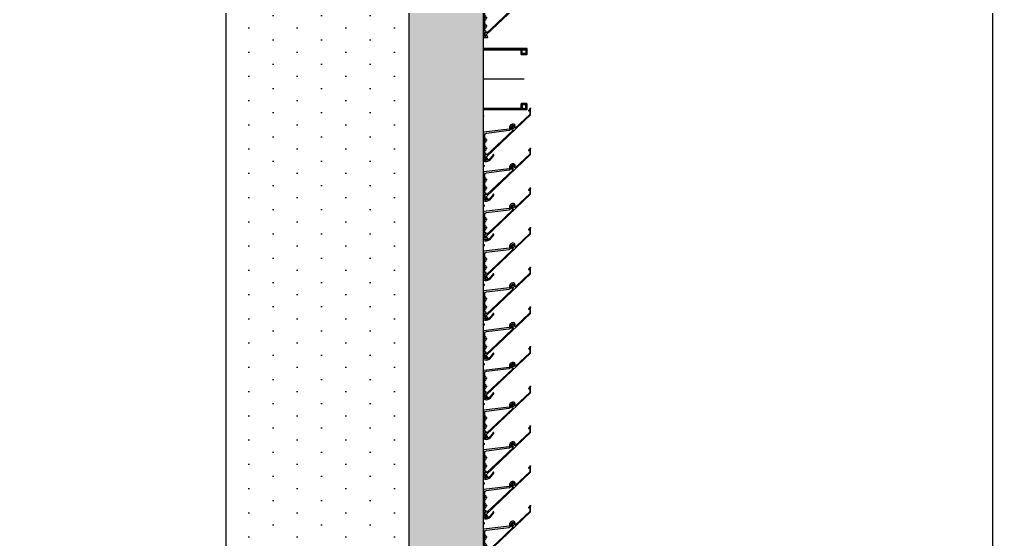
# Model space of a CAD drawing. Header units: millimetres. Extents: x 2519235 to 7246330, y 25937 to 201821.
# Drawn here: x 2751953 to 2753544, y 104334 to 105186 of the extents above; entities that cross this region are included whole.
import ezdxf

# ---------------------------------------------------------------- set-up
doc = ezdxf.new("R2010")
doc.units = ezdxf.units.MM
doc.set_wipeout_variables(frame=1)
for name, pattern in [('CENTER', [50.8, 31.75, -6.35, 6.35, -6.35]), ('DXK_LINE_DOT2', [3.9198, 1.9599, -1.9599]), ('HIDDEN2', [4.7625, 3.175, -1.5875])]:
    doc.linetypes.add(name, pattern=pattern)
for name, color, linetype in [('010 - ASPG_ACCESSORIES_MAIN_COLOR_1', 7, 'Continuous'), ('010 - ASPG_EXTR_DEF_SUB', 7, 'Continuous'), ('010 - ASPG_EXTR_MAIN_COLOR_2', 7, 'Continuous'), ('010 - ASPG_FASTERN_DEF_SUB', 7, 'Continuous'), ('010 - ASPG_FLASHING_HATCH_', 7, 'Continuous'), ('010 - ASPG_FLASHING_MAIN_COLOR_2', 7, 'Continuous'), ('010 - ASPG_FLASHING_MAIN_COLOR_4', 7, 'Continuous'), ('010 - ASPG_FLASHING_WIPEOUT_', 7, 'Continuous'), ('010 - ASPG_FRAMING_CUT_COLOR_4', 7, 'Continuous'), ('010 - ASPG_FRAMING_DEF_SUB', 7, 'Continuous'), ('010 - ASPG_FRAMING_HATCH_', 7, 'Continuous'), ('010 - ASPG_FRAMING_MAIN_COLOR_2', 7, 'Continuous'), ('010 - ASPG_FRAMING_SUB_COLOR_2', 7, 'Continuous'), ('010 - ASPG_FRAMING_WIPEOUT_', 7, 'Continuous'), ('_BOLT-M10', 7, 'Continuous'), ('_C-SC', 7, 'Continuous'), ('_Hatch', 7, 'Continuous'), ('_LOUVER-SB', 7, 'Continuous'), ('A-GLAZ-CURT', 7, 'Continuous'), ('BOLT & SCREW', 7, 'Continuous'), ('Center Line', 7, 'CENTER'), ('Xref-PLAN-106.940$0$_Beam', 7, 'Continuous')]:
    doc.layers.add(name, color=color, linetype=linetype)
doc.layers.add('12-GRID', color=7, linetype='CENTER', lineweight=13)
doc.layers.add('SCREW', color=7, linetype='Continuous', lineweight=5)
pattern_1 = [(270, (1257419.24324, -520041.6224), (0.65495992507, -1.1344238721), [0.7562825814, -1.5125651628]), (30, (1257419.24324, -520041.6224), (0.65495992936, 1.1344238696), [0.7562825814, -1.5125651628]), (330, (1257419.24324, -520041.6224), (1.30991985442, -2.48e-09), [-1.5125651628, 0.7562825814])]
pattern_2 = [(315, (1257419.4929, -520021.6224), (1.3369313545, 1.3369313545), []), (45, (1257419.4929, -520021.6224), (-1.3369313545, 1.3369313545), [])]
pattern_3 = [(270, (1257419.4425, -520043.9224), (0.65495992507, -1.1344238721), [0.7562825814, -1.5125651628]), (30, (1257419.4425, -520043.9224), (0.65495992936, 1.1344238696), [0.7562825814, -1.5125651628]), (330, (1257419.4425, -520043.9224), (1.30991985442, -2.48e-09), [-1.5125651628, 0.7562825814])]
pattern_4 = [(315, (1257419.1929, -520023.9224), (1.3369313545, 1.3369313545), []), (45, (1257419.1929, -520023.9224), (-1.3369313545, 1.3369313545), [])]

# ---------------------------------------------------------------- blocks, each defined once
blk = doc.blocks.new('*U367')
at = {"color": 7}
for p, q in [((250, -25), (-4975, -25)), ((-4975, -30.1), (250, -30.1)), ((-4975, -35.4), (250, -35.4)), ((-4975, -134.5), (250, -134.5)), ((-4975, -139.6), (250, -139.6)), ((-4975, -144.9), (250, -144.9))]:
    blk.add_line(p, q, dxfattribs=at)
blk = doc.blocks.new('_PP-LOUVER')
at = {"layer": '_Hatch'}
h = blk.add_hatch(dxfattribs=at)
h.set_pattern_fill('STEEL', scale=1.5)
h.set_pattern_definition([(45, (-1941.0177, -2436.031), (-3.367596, 3.367596), []), (45, (-1941.0177, -2433.6497), (-3.367596, 3.367596), [])])
h.paths.add_polyline_path([(3, 67), (3, 3, 0.414214), (13, -7), (50, -7), (50, -15), (-50, -15), (-50, -7), (-13, -7, 0.414214), (-3, 3), (-3, 67, 0.414214), (-13, 77), (-50, 77), (-50, 85), (50, 85), (50, 77), (13, 77, 0.414214)])
at = {"color": 7, "linetype": 'Continuous'}
for p, q in [((70, 135), (-70, 135)), ((-70, 135), (-70, -25)), ((70, 135), (70, -25))]:
    blk.add_line(p, q, dxfattribs=at)
at = {"color": 7, "linetype": 'DXK_LINE_DOT2'}
for p, q in [((-70, 135), (-70, -25)), ((70, 135), (-70, 135)), ((70, -25), (70, 135))]:
    blk.add_line(p, q, dxfattribs=at)
at = {"color": 7, "linetype": 'HIDDEN2'}
for p, q in [((-70, -25), (-70, -65)), ((-70, -30.1), (-70, -65)), ((70, -65), (70, -25)), ((70, -30.1), (70, -65)), ((-70, -65), (70, -65)), ((-70, -65), (70, -65))]:
    blk.add_line(p, q, dxfattribs=at)
at = {"color": 7}
blk.add_lwpolyline([(-50, 85), (50, 85), (50, 77), (13, 77, 0.414214), (3, 67), (3, 3, 0.414214), (13, -7), (50, -7), (50, -15), (-50, -15), (-50, -7), (-13, -7, 0.414214), (-3, 3), (-3, 67, 0.414214), (-13, 77), (-50, 77)], format="xyb", close=True, dxfattribs=at)
for points in [[(63, 60), (3, 60), (3, 10), (63, 10)], [(63, 60), (8, 60), (8, 10), (63, 10)]]:
    blk.add_lwpolyline(points, close=True, dxfattribs=at)
at = {"layer": '_BOLT-M10', "color": 7}
for p, q in [((0, 128.1), (0, 101.9)), ((-11.7, 115), (11.7, 115)), ((16, 35), (-10, 35)), ((3, 42), (-3, 42)), ((8, 42), (3, 42)), ((3, 28), (-3, 28)), ((8, 28), (3, 28))]:
    blk.add_line(p, q, dxfattribs=at)
blk.add_lwpolyline([(-8, 110.4), (0, 105.8), (8, 110.4), (8, 119.6), (0, 124.2), (-8, 119.6)], close=True, dxfattribs=at)
for radius in [10, 6.93]:
    blk.add_circle((0, 115), radius, dxfattribs=at)
at = {"layer": 'Defpoints', "color": 7}
for p, q in [((6.4, -6.4), (-6.4, 6.4)), ((-6.4, -6.4), (6.4, 6.4))]:
    blk.add_line(p, q, dxfattribs=at)
at = {"layer": 'Defpoints', "color": 7, "linetype": 'HIDDEN2'}
for p, q in [((-11.7, -45), (11.7, -45)), ((0, -58.1), (0, -31.9))]:
    blk.add_line(p, q, dxfattribs=at)
blk.add_lwpolyline([(-8, -40.4), (0, -35.8), (8, -40.4), (8, -49.6), (0, -54.2), (-8, -49.6)], close=True, dxfattribs=at)
for radius in [10, 6.93]:
    blk.add_circle((0, -45), radius, dxfattribs=at)
blk = doc.blocks.new('DPA_Curved type B - Curved Type B-V1-ENTRANCE 1 - LOWER ROOF LEVEL PLAN')
at = {"layer": 'A-GLAZ-CURT', "color": 7}
for p, q in [((750, 0), (-750, 0)), ((-750, 0), (750, 0))]:
    blk.add_line(p, q, dxfattribs=at)
blk = doc.blocks.new('DPA_Curved type A - Curved Type A-V71-ENTRANCE 1 - LOWER ROOF LEVEL PLAN')
at = {"layer": 'A-GLAZ-CURT', "color": 7}
for p, q in [((750, 0), (-750, 0)), ((-750, 0), (750, 0))]:
    blk.add_line(p, q, dxfattribs=at)
blk = doc.blocks.new('Xref-PLAN-106.940')
at = {"layer": 'Xref-PLAN-106.940$0$_Beam', "color": 7}
for p, q in [((153369.2, 15158.4), (153369.2, 6933.4)), ((153669.2, 15158.4), (153669.2, 6933.4))]:
    blk.add_line(p, q, dxfattribs=at)
blk = doc.blocks.new('A$C6d15e31b')
at = {"color": 7}
blk.add_blockref('Xref-PLAN-106.940', (-135619.3, -23258.4), dxfattribs=at)
at = {"layer": '_C-SC', "color": 7, "xscale": -1.000000000000002, "rotation": 90}
blk.add_blockref('_PP-LOUVER', (17899.8, -13660), dxfattribs=at)
at = {"layer": '_LOUVER-SB', "color": 7, "xscale": -1.000000000000002, "rotation": 90}
blk.add_blockref('*U367', (17899.8, -16025), dxfattribs=at)
at = {"layer": 'A-GLAZ-CURT', "color": 7, "rotation": 90}
for name, p in [('DPA_Curved type B - Curved Type B-V1-ENTRANCE 1 - LOWER ROOF LEVEL PLAN', (18049.9, -12875)), ('DPA_Curved type A - Curved Type A-V71-ENTRANCE 1 - LOWER ROOF LEVEL PLAN', (18049.9, -14375))]:
    blk.add_blockref(name, p, dxfattribs=at)
blk = doc.blocks.new('*U2952')
at = {"layer": '12-GRID', "color": 7, "linetype": 'CENTER'}
for p, q in [((0, -6.2), (0, 2.2)), ((-4.2, -2), (4.2, -2))]:
    blk.add_line(p, q, dxfattribs=at)
at = {"layer": 'BOLT & SCREW', "color": 7}
for p, q in [((-0.6, -1.8), (-1.8, -1.6)), ((-0.6, -2.2), (-1.8, -2.4)), ((-0.5, -1.8), (-0.9, -1.6)), ((-0.5, -2.2), (-0.9, -2.4)), ((-0.2, -1.4), (-0.4, -0.2)), ((-0.2, -1.5), (-0.4, -1.1)), ((-0.2, -2.5), (-0.4, -2.9)), ((-0.2, -2.6), (-0.4, -3.8)), ((0.2, -1.4), (0.4, -0.2)), ((0.2, -1.5), (0.4, -1.1)), ((0.4, -2.9), (0.2, -2.5)), ((0.2, -2.6), (0.4, -3.8)), ((0.5, -1.8), (0.9, -1.6)), ((0.5, -2.2), (0.9, -2.4)), ((0.6, -1.8), (1.8, -1.6)), ((0.6, -2.2), (1.8, -2.4))]:
    blk.add_line(p, q, dxfattribs=at)
for points in [[(-1.8, -1.6), (-0.9, -1.6, 0.414214), (-0.4, -1.1), (-0.4, -0.2), (0.4, -0.2), (0.4, -1.1, 0.414214), (0.9, -1.6), (1.8, -1.6), (1.8, -2.4), (0.9, -2.4, 0.414214), (0.4, -2.9), (0.4, -3.8), (-0.4, -3.8), (-0.4, -2.9, 0.414214), (-0.9, -2.4), (-1.8, -2.4)], [(0.2, -2.5, -0.414214), (0.5, -2.2), (0.6, -2.2), (0.6, -1.8), (0.5, -1.8, -0.414214), (0.2, -1.5), (0.2, -1.4), (-0.2, -1.4), (-0.2, -1.5, -0.414214), (-0.5, -1.8), (-0.6, -1.8), (-0.6, -2.2), (-0.5, -2.2, -0.414214), (-0.2, -2.5), (-0.2, -2.6), (0.2, -2.6)]]:
    blk.add_lwpolyline(points, format="xyb", close=True, dxfattribs=at)
blk.add_circle((0, -2), 3.5, dxfattribs=at)
blk = doc.blocks.new('000_ASPG_TYP_FILES_20260218-010703_FRAME_EXTR_')
at = {"layer": '010 - ASPG_FRAMING_HATCH_'}
h = blk.add_hatch(dxfattribs=at)
h.set_pattern_fill('ANSI32', scale=0.1, angle=180)
edge = h.paths.add_edge_path()
edge.add_line((2, 16), (2, 2))
edge.add_line((2, 2), (39.7, 2))
edge.add_arc((39.7, 1.7), 0.3, 0, 90, ccw=False)
edge.add_line((40, 1.7), (40, 0.3))
edge.add_arc((39.7, 0.3), 0.3, -90, 0, ccw=False)
edge.add_line((39.7, 0), (0.3, 0))
edge.add_arc((0.3, 0.3), 0.3, 180, 270, ccw=False)
edge.add_line((0, 0.3), (0, 17.7))
edge.add_arc((0.3, 17.7), 0.3, 90, 180, ccw=False)
edge.add_line((0.3, 18), (22.6, 18))
edge.add_arc((22.6, 18.5), 0.5, 270, 380.2095)
edge.add_arc((26.2, 19.8), 3.35, 182.0638, 200.2095, ccw=False)
edge.add_arc((23.6, 19.7), 0.76, 2.0638, 182.0638, ccw=False)
edge.add_arc((26.2, 19.8), 1.83, 182.0638, 447.9362)
edge.add_arc((26.3, 22.4), 0.76, 87.9362, 267.9362, ccw=False)
edge.add_arc((26.2, 19.8), 3.35, 69.7905, 87.9362, ccw=False)
edge.add_arc((27.5, 23.4), 0.5, 249.7905, 360)
edge.add_line((28, 23.4), (28, 26.7))
edge.add_line((28, 26.7), (28.5, 27.2))
edge.add_line((28.5, 27.2), (28, 27.7))
edge.add_line((28, 27.7), (28, 38.6))
edge.add_line((28, 38.6), (28.5, 39.1))
edge.add_line((28.5, 39.1), (28, 39.6))
edge.add_line((28, 39.6), (28, 42.9))
edge.add_arc((27.5, 42.9), 0.5, 0, 110.2095)
edge.add_arc((26.2, 46.5), 3.35, 272.0638, 290.2095, ccw=False)
edge.add_arc((26.3, 43.9), 0.76, 92.0638, 272.0638, ccw=False)
edge.add_arc((26.2, 46.5), 1.83, 272.0638, 537.9362)
edge.add_arc((23.6, 46.6), 0.76, 177.9362, 357.9362, ccw=False)
edge.add_arc((26.2, 46.5), 3.35, 159.7905, 177.9362, ccw=False)
edge.add_arc((22.6, 47.8), 0.5, 339.7905, 450)
edge.add_line((22.6, 48.3), (0.3, 48.3))
edge.add_arc((0.3, 48.6), 0.3, 180, 270, ccw=False)
edge.add_line((0, 48.6), (0, 60))
edge.add_arc((0.3, 60), 0.3, 90, 180, ccw=False)
edge.add_line((0.3, 60.3), (5, 60.3))
edge.add_line((5, 60.3), (5, 65))
edge.add_arc((5.3, 65), 0.3, 90, 180, ccw=False)
edge.add_line((5.3, 65.3), (30, 65.3))
edge.add_line((30, 65.3), (30, 63.6))
edge.add_arc((29.7, 63.6), 0.3, -90, 0, ccw=False)
edge.add_line((29.7, 63.3), (7.3, 63.3))
edge.add_arc((7.3, 63), 0.3, 90, 180)
edge.add_line((7, 63), (7, 58.3))
edge.add_line((7, 58.3), (2.3, 58.3))
edge.add_arc((2.3, 58), 0.3, 90, 180)
edge.add_line((2, 58), (2, 50.6))
edge.add_arc((2.3, 50.6), 0.3, 180, 270)
edge.add_line((2.3, 50.3), (29.7, 50.3))
edge.add_arc((29.7, 50), 0.3, 0, 90, ccw=False)
edge.add_line((30, 50), (30, 26.7))
edge.add_line((30, 26.7), (30, 16.3))
edge.add_arc((29.7, 16.3), 0.3, -90, 0, ccw=False)
edge.add_line((29.7, 16), (2, 16))
at = {"layer": '010 - ASPG_FRAMING_CUT_COLOR_4', "color": 7}
blk.add_lwpolyline([(2, 16), (2, 2), (39.7, 2, -0.414214), (40, 1.7), (40, 0.3, -0.414214), (39.7, 0), (0.3, 0, -0.414214), (0, 0.3), (0, 17.7, -0.414214), (0.3, 18), (22.6, 18, 0.52173), (23, 18.7, -0.079342), (22.8, 19.7, -1), (24.3, 19.8, 2.296346), (26.2, 21.7, -1), (26.3, 23.2, -0.079342), (27.3, 23, 0.52173), (28, 23.4), (28, 26.7), (28.5, 27.2), (28, 27.7), (28, 38.6), (28.5, 39.1), (28, 39.6), (28, 42.9, 0.52173), (27.3, 43.3, -0.079342), (26.3, 43.1, -1), (26.2, 44.6, 2.296346), (24.3, 46.5, -1), (22.8, 46.6, -0.079342), (23, 47.6, 0.52173), (22.6, 48.3), (0.3, 48.3, -0.414214), (0, 48.6), (0, 60, -0.414214), (0.3, 60.3), (5, 60.3), (5, 65, -0.414214), (5.3, 65.3), (30, 65.3), (30, 63.6, -0.414214), (29.7, 63.3), (7.3, 63.3, 0.414214), (7, 63), (7, 58.3), (2.3, 58.3, 0.414214), (2, 58), (2, 50.6, 0.414214), (2.3, 50.3), (29.7, 50.3, -0.414214), (30, 50), (30, 26.7), (30, 16.3, -0.414214), (29.7, 16)], format="xyb", close=True, dxfattribs=at)
at = {"color": 7}
for p in [(26.2, 48.5), (26.2, 21.8)]:
    blk.add_blockref('*U2952', p, dxfattribs=at)
blk = doc.blocks.new('*U2949')
at = {"layer": '010 - ASPG_FRAMING_HATCH_', "transparency": 33554585}
h = blk.add_hatch(dxfattribs=at)
h.set_pattern_fill('ANSI32', scale=0.25)
edge = h.paths.add_edge_path()
edge.add_line((2, -50), (2, -75))
edge.add_line((2, -75), (0, -75))
edge.add_line((0, -75), (0, -49))
edge.add_arc((1, -49), 1, 90, 180, ccw=False)
edge.add_line((1, -48), (63, -48))
edge.add_arc((63, -47), 1, 270, 360)
edge.add_line((64, -47), (64, 47))
edge.add_arc((63, 47), 1, 0, 90)
edge.add_line((63, 48), (1, 48))
edge.add_arc((1, 49), 1, 180, 270, ccw=False)
edge.add_line((0, 49), (0, 75))
edge.add_line((0, 75), (2, 75))
edge.add_line((2, 75), (2, 50))
edge.add_line((2, 50), (141, 50))
edge.add_line((141, 50), (141, 41))
edge.add_arc((140, 41), 1, 270, 360, ccw=False)
edge.add_line((140, 40), (132, 40))
edge.add_arc((132, 41), 1, 180, 270, ccw=False)
edge.add_line((131, 41), (131, 47))
edge.add_arc((130, 47), 1, 0, 90)
edge.add_line((130, 48), (67, 48))
edge.add_arc((67, 47), 1, 90, 180)
edge.add_line((66, 47), (66, -47))
edge.add_arc((67, -47), 1, 180, 270)
edge.add_line((67, -48), (130, -48))
edge.add_arc((130, -47), 1, 270, 360)
edge.add_line((131, -47), (131, -41))
edge.add_arc((132, -41), 1, 90, 180, ccw=False)
edge.add_line((132, -40), (140, -40))
edge.add_arc((140, -41), 1, 0, 90, ccw=False)
edge.add_line((141, -41), (141, -50))
edge.add_line((141, -50), (2, -50))
h.paths.add_polyline_path([(139, 48), (139, 42), (133, 42), (133, 48)], flags=16)
h.paths.add_polyline_path([(139, -48), (139, -42), (133, -42), (133, -48)], flags=16)
at = {"layer": '010 - ASPG_FRAMING_HATCH_'}
h = blk.add_hatch(dxfattribs=at)
h.set_pattern_fill('ANSI37', scale=0.595498, angle=-90)
h.set_pattern_definition(pattern_2)
edge = h.paths.add_edge_path()
edge.add_ellipse((57.8, 55), major_axis=(0, -5), ratio=0.644482, start_angle=0, end_angle=180)
edge.add_line((57.8, 60), (62, 60))
edge.add_arc((62, 60.3), 0.3, -90, 0)
edge.add_line((62.3, 60.3), (62.3, 61))
edge.add_line((62.3, 61), (61.8, 61.5))
edge.add_line((61.8, 61.5), (62.3, 62))
edge.add_line((62.3, 62), (61.8, 62.5))
edge.add_line((61.8, 62.5), (62.3, 63))
edge.add_line((62.3, 63), (61.8, 63.5))
edge.add_line((61.8, 63.5), (62.3, 64))
edge.add_line((62.3, 64), (62.3, 65))
edge.add_line((62.3, 65), (63.3, 65))
edge.add_line((63.3, 65), (63.8, 65.5))
edge.add_line((63.8, 65.5), (64.3, 65))
edge.add_line((64.3, 65), (64.8, 65.5))
edge.add_line((64.8, 65.5), (65.3, 65))
edge.add_line((65.3, 65), (65.8, 65.5))
edge.add_line((65.8, 65.5), (66.3, 65))
edge.add_line((66.3, 65), (67, 65))
edge.add_arc((67, 65.3), 0.3, -90, 0)
edge.add_line((67.3, 65.3), (67.3, 60))
edge.add_arc((77.2, 55), 11.1, 153.2037, 206.7963)
edge.add_line((67.3, 50), (57.8, 50))
h = blk.add_hatch(dxfattribs=at)
h.set_pattern_fill('ANSI37', scale=0.595498, angle=-90)
h.set_pattern_definition(pattern_4)
edge = h.paths.add_edge_path()
edge.add_ellipse((11.5, 55), major_axis=(0, -5), ratio=0.644482, start_angle=180, end_angle=360, ccw=False)
edge.add_line((11.5, 60), (2, 60))
edge.add_arc((-7.9, 55), 11.1, -26.7963, 26.7963, ccw=False)
edge.add_line((2, 50), (11.5, 50))
h = blk.add_hatch(dxfattribs=at)
h.set_pattern_fill('HONEY', scale=0.238199, angle=-90)
h.set_pattern_definition(pattern_3)
edge = h.paths.add_edge_path()
edge.add_ellipse((11.8, 55), major_axis=(0, -5), ratio=0.644482, start_angle=0, end_angle=360, ccw=False)
h = blk.add_hatch(dxfattribs=at)
h.set_pattern_fill('HONEY', scale=0.238199, angle=-90)
h.set_pattern_definition(pattern_1)
edge = h.paths.add_edge_path()
edge.add_ellipse((57.5, 55), major_axis=(0, -5), ratio=0.644482, start_angle=0, end_angle=360)
h = blk.add_hatch(dxfattribs=at)
h.set_pattern_fill('ANSI37', scale=0.595498, angle=-90)
h.set_pattern_definition(pattern_4)
edge = h.paths.add_edge_path()
edge.add_ellipse((11.5, -55), major_axis=(0, 5), ratio=0.644482, start_angle=0, end_angle=180)
edge.add_line((11.5, -60), (2, -60))
edge.add_arc((-7.9, -55), 11.1, 333.2037, 386.7963)
edge.add_line((2, -50), (11.5, -50))
h = blk.add_hatch(dxfattribs=at)
h.set_pattern_fill('HONEY', scale=0.238199, angle=-90)
h.set_pattern_definition(pattern_3)
edge = h.paths.add_edge_path()
edge.add_ellipse((11.8, -55), major_axis=(0, 5), ratio=0.644482, start_angle=0, end_angle=360)
h = blk.add_hatch(dxfattribs=at)
h.set_pattern_fill('HONEY', scale=0.238199, angle=-90)
h.set_pattern_definition(pattern_1)
edge = h.paths.add_edge_path()
edge.add_ellipse((57.5, -55), major_axis=(0, 5), ratio=0.644482, start_angle=0, end_angle=360, ccw=False)
h = blk.add_hatch(dxfattribs=at)
h.set_pattern_fill('ANSI37', scale=0.595498, angle=-90)
h.set_pattern_definition(pattern_2)
edge = h.paths.add_edge_path()
edge.add_ellipse((57.8, -55), major_axis=(0, 5), ratio=0.644482, start_angle=180, end_angle=360, ccw=False)
edge.add_line((57.8, -60), (62, -60))
edge.add_arc((62, -60.3), 0.3, 360, 450, ccw=False)
edge.add_line((62.3, -60.3), (62.3, -61))
edge.add_line((62.3, -61), (61.8, -61.5))
edge.add_line((61.8, -61.5), (62.3, -62))
edge.add_line((62.3, -62), (61.8, -62.5))
edge.add_line((61.8, -62.5), (62.3, -63))
edge.add_line((62.3, -63), (61.8, -63.5))
edge.add_line((61.8, -63.5), (62.3, -64))
edge.add_line((62.3, -64), (62.3, -65))
edge.add_line((62.3, -65), (63.3, -65))
edge.add_line((63.3, -65), (63.8, -65.5))
edge.add_line((63.8, -65.5), (64.3, -65))
edge.add_line((64.3, -65), (64.8, -65.5))
edge.add_line((64.8, -65.5), (65.3, -65))
edge.add_line((65.3, -65), (65.8, -65.5))
edge.add_line((65.8, -65.5), (66.3, -65))
edge.add_line((66.3, -65), (67, -65))
edge.add_arc((67, -65.3), 0.3, 360, 450, ccw=False)
edge.add_line((67.3, -65.3), (67.3, -60))
edge.add_arc((77.2, -55), 11.1, 153.2037, 206.7963, ccw=False)
edge.add_line((67.3, -50), (57.8, -50))
at = {"layer": '010 - ASPG_FASTERN_DEF_SUB', "color": 7}
blk.add_point((0, 0), dxfattribs=at)
at = {"layer": '010 - ASPG_FRAMING_CUT_COLOR_4', "color": 7}
blk.add_lwpolyline([(2, -50), (2, -75), (0, -75), (0, -49, -0.414214), (1, -48), (63, -48, 0.414214), (64, -47), (64, 47, 0.414214), (63, 48), (1, 48, -0.414214), (0, 49), (0, 75), (2, 75), (2, 50), (141, 50), (141, 41, -0.414214), (140, 40), (132, 40, -0.414214), (131, 41), (131, 47, 0.414214), (130, 48), (67, 48, 0.414214), (66, 47), (66, -47, 0.414214), (67, -48), (130, -48, 0.414214), (131, -47), (131, -41, -0.414214), (132, -40), (140, -40, -0.414214), (141, -41), (141, -50)], format="xyb", close=True, dxfattribs=at)
for points in [[(139, 48), (139, 42), (133, 42), (133, 48)], [(139, -48), (139, -42), (133, -42), (133, -48)]]:
    blk.add_lwpolyline(points, close=True, dxfattribs=at)
at = {"layer": '010 - ASPG_FRAMING_DEF_SUB', "color": 7, "transparency": 33554508}
blk.add_line((136.5, 0), (-4.5, 0), dxfattribs=at)
at = {"layer": '010 - ASPG_FRAMING_DEF_SUB', "color": 7, "transparency": 33554457}
for points in [[(54.3, 50), (67.3, 50), (67.3, 65.5), (54.3, 65.5)], [(2, 50), (15, 50), (15, 60), (2, 60)], [(2, -50), (15, -50), (15, -60), (2, -60)], [(54.3, -50), (67.3, -50), (67.3, -65.5), (54.3, -65.5)]]:
    blk.add_lwpolyline(points, close=True, dxfattribs=at)
at = {"layer": '010 - ASPG_FRAMING_SUB_COLOR_2', "color": 7}
for points in [[(57.5, 50), (67.3, 50, -0.238199), (67.3, 60), (67.3, 65.3, -0.414214), (67, 65), (66.3, 65), (65.8, 65.5), (65.3, 65), (64.8, 65.5), (64.3, 65), (63.8, 65.5), (63.3, 65), (62.3, 65), (62.3, 64), (61.8, 63.5), (62.3, 63), (61.8, 62.5), (62.3, 62), (61.8, 61.5), (62.3, 61), (62.3, 60.3, -0.414214), (62, 60), (57.5, 60)], [(11.8, 50), (2, 50, 0.238199), (2, 60), (11.8, 60)], [(11.8, -50), (2, -50, -0.238199), (2, -60), (11.8, -60)], [(57.5, -50), (67.3, -50, 0.238199), (67.3, -60), (67.3, -65.3, 0.414214), (67, -65), (66.3, -65), (65.8, -65.5), (65.3, -65), (64.8, -65.5), (64.3, -65), (63.8, -65.5), (63.3, -65), (62.3, -65), (62.3, -64), (61.8, -63.5), (62.3, -63), (61.8, -62.5), (62.3, -62), (61.8, -61.5), (62.3, -61), (62.3, -60.3, 0.414214), (62, -60), (57.5, -60)]]:
    blk.add_lwpolyline(points, format="xyb", dxfattribs=at)
at = {"layer": '010 - ASPG_FRAMING_SUB_COLOR_2', "color": 7, "extrusion": (0, 0, -1)}
for centre, major_axis in [((11.8, 55), (0, -5)), ((57.5, -55), (0, 5))]:
    blk.add_ellipse(centre, major_axis=major_axis, ratio=0.644482, dxfattribs=at)
at = {"layer": '010 - ASPG_FRAMING_SUB_COLOR_2', "color": 7}
for centre, major_axis in [((57.5, 55), (0, -5)), ((11.8, -55), (0, 5))]:
    blk.add_ellipse(centre, major_axis=major_axis, ratio=0.644482, dxfattribs=at)
blk = doc.blocks.new('PZG35-9D5')
at = {"layer": 'Center Line', "color": 7}
blk.add_line((0, 3.7), (0, -10.5), dxfattribs=at)
at = {"layer": 'SCREW', "color": 7}
for p, q in [((-1.4, 0), (-1.4, -1.1)), ((1.4, 0), (1.4, -0.6)), ((-1.9, -1.4), (1.9, -0.9)), ((-1.9, -1.4), (-1.4, -1.1)), ((-1.9, -1.4), (-1.4, -1.7)), ((-1.9, -2.7), (1.9, -2.2)), ((-1.9, -2.7), (-1.4, -2.4)), ((-1.9, -2.7), (-1.4, -3)), ((-1.9, -4), (-1.4, -3.7)), ((-1.9, -4), (-1, -3.9)), ((-1.9, -4), (-1.4, -4.3)), ((-1.4, -1.1), (1.4, -0.6)), ((-1.4, -1.7), (1.4, -1.2)), ((-1.4, -1.7), (-1.4, -2.4)), ((-1.4, -2.4), (1.4, -1.9)), ((-1.4, -3), (1.4, -2.5)), ((-1.4, -3), (-1.4, -3.7)), ((-1.4, -3.7), (-0.8, -3.6)), ((-1.4, -4.3), (-1.4, -8.1)), ((-1.4, -4.3), (-1.2, -4.3)), ((0, -9.5), (-1.4, -8.1)), ((0, -9.5), (1.4, -8.1)), ((0.6, -3.3), (1.4, -3.2)), ((0.7, -3.7), (1.9, -3.5)), ((0.7, -3.9), (1.4, -3.8)), ((0.7, -4.6), (1.4, -4.5)), ((0.7, -5), (1.9, -4.8)), ((0.7, -5.2), (1.4, -5.1)), ((1.9, -0.9), (1.4, -0.6)), ((1.9, -0.9), (1.4, -1.2)), ((1.4, -1.2), (1.4, -1.9)), ((1.9, -2.2), (1.4, -1.9)), ((1.9, -2.2), (1.4, -2.5)), ((1.4, -2.5), (1.4, -3.2)), ((1.9, -3.5), (1.4, -3.2)), ((1.9, -3.5), (1.4, -3.8)), ((1.4, -3.8), (1.4, -4.5)), ((1.9, -4.8), (1.4, -4.5)), ((1.9, -4.8), (1.4, -5.1)), ((1.4, -5.1), (1.4, -8.1))]:
    blk.add_line(p, q, dxfattribs=at)
blk.add_lwpolyline([(0, -9.5), (0.7, -5.2), (0.7, -3.6, 0.417657), (0.4, -3.3, 0.108102), (-0.8, -3.6), (-1.4, -4.7)], format="xyb", dxfattribs=at)
blk = doc.blocks.new('*U2951')
at = {"layer": 'SCREW', "color": 7}
blk.add_lwpolyline([(3, 1.8, 0.09906), (0.8, 2.5), (0.8, 2.3), (-0.8, 2.3), (-0.8, 2.5, 0.09906), (-3, 1.8, 0.266588), (-3.5, 1), (-3.5, 0.2, 0.414214), (-3.3, 0), (3.3, 0, 0.414214), (3.5, 0.2), (3.5, 1, 0.266588)], format="xyb", close=True, dxfattribs=at)
blk.add_blockref('PZG35-9D5', (0, 0), dxfattribs=at)
blk = doc.blocks.new('*U2950')
at = {"color": 7}
blk.add_point((0, 0), dxfattribs=at)
at = {"layer": '010 - ASPG_ACCESSORIES_MAIN_COLOR_1', "color": 7}
blk.add_lwpolyline([(-39.7, -0.6, 0.414214), (-40, -0.9), (-40, -7.4, 0.57735), (-39.7, -7.6), (-36.6, -5.8, 0.767327), (-36.8, -5.3), (-37.9, -5.3, -0.414214), (-38.2, -5), (-38.2, -2.8, -0.414214), (-38, -2.6), (-32.2, -2.6, -0.388879), (-32, -2.8), (-31.8, -4.3, 0.388879), (-31.3, -4.8), (-30.3, -4.8, 0.414214), (-30, -4.5), (-30, -2.9, -0.414214), (-29.7, -2.6), (0.4, -2.6, -0.378969), (3.4, -5.2), (8, -42.5, 0.446593), (11.6, -45.1, -0.489802), (16.1, -48.7), (16.1, -49.4, -0.18248), (15.8, -50, -0.267949), (15.3, -50.2, 1.122115), (15.1, -52.3, 0.405004), (18.1, -49.4), (18.1, -48.7, 0.489805), (11.2, -43.1, -0.446597), (9.9, -42.3), (4.9, -0.8, 0.364176), (4.6, -0.6)], format="xyb", close=True, dxfattribs=at)
at = {"layer": '010 - ASPG_EXTR_DEF_SUB', "color": 7}
for p in [(-40, -0.5), (43.4, -76.9), (43.4, -77.5)]:
    blk.add_point(p, dxfattribs=at)
at = {"layer": '010 - ASPG_EXTR_MAIN_COLOR_2', "color": 7}
blk.add_lwpolyline([(11.4, -48.2), (11.5, -47.4), (12.2, -47.6), (12.3, -46.8, -0.535538), (14.2, -49.2, 0.991572), (15.7, -49.6, 1.157025), (8.8, -48.8, -0.688558), (8.3, -49), (-17.1, -22.2), (-32.3, -6.1), (-32.3, -2.9, 0.414312), (-32.6, -2.6), (-37.5, -2.6, 0.414116), (-37.8, -2.9), (-37.8, -4.3, 0.414214), (-37.5, -4.6), (-36, -4.6, -0.205895), (-35.8, -4.7), (33.2, -77.5), (43.1, -77.5, 0.668179), (43.4, -77), (40.5, -74.2, 0.668179), (40, -74.4), (40, -76), (33.9, -76), (11.9, -52.8, -0.558354), (12.1, -52, 0.766275), (12, -50.4, -0.438583), (10.7, -48.1)], format="xyb", close=True, dxfattribs=at)
at = {"layer": 'SCREW', "color": 7, "rotation": 180}
for p in [(-21.6, -2.5), (-8.2, -2.5)]:
    blk.add_blockref('*U2951', p, dxfattribs=at)
blk = doc.blocks.new('*U1107')
at = {"color": 7}
blk.add_wipeout([(1440, 4), (60, 4), (60, 69.3), (1440, 69.3)], dxfattribs=at).dxf.layer = '010 - ASPG_FRAMING_WIPEOUT_'
blk.add_point((60, 69.5), dxfattribs=at)
at = {"layer": '010 - ASPG_FRAMING_MAIN_COLOR_2', "color": 7}
blk.add_lwpolyline([(1410, 69.3), (90, 69.3), (90, 6), (1410, 6)], close=True, dxfattribs=at)
at = {"layer": '010 - ASPG_FRAMING_SUB_COLOR_2', "color": 7}
for points in [[(1440, 4), (60, 4), (60, 69.3), (1440, 69.3)], [(60, 2), (60, 4), (1440, 4), (1440, 2)]]:
    blk.add_lwpolyline(points, close=True, dxfattribs=at)
at = {"color": 7, "rotation": 180}
for p in [(91.8, 69.3), (156.8, 69.3), (221.8, 69.3), (286.8, 69.3), (351.8, 69.3), (416.8, 69.3), (481.8, 69.3), (546.8, 69.3), (611.8, 69.3), (676.8, 69.3), (741.8, 69.3), (1391.8, 69.3)]:
    blk.add_blockref('*U2950', p, dxfattribs=at)
at = {"color": 7, "transparency": 33554559, "xscale": -1, "rotation": 270}
for p in [(0, 0), (1500, 0)]:
    blk.add_blockref('*U2949', p, dxfattribs=at)
at = {"color": 7}
blk.add_blockref('000_ASPG_TYP_FILES_20260218-010703_FRAME_EXTR_', (60, 4), dxfattribs=at)
at = {"color": 7, "xscale": -1}
blk.add_blockref('000_ASPG_TYP_FILES_20260218-010703_FRAME_EXTR_', (1440, 4), dxfattribs=at)
blk = doc.blocks.new('*U1095')
at = {"layer": '010 - ASPG_EXTR_DEF_SUB', "color": 7}
for p in [(650, 0), (715, 0), (780, 0), (845, 0), (910, 0), (975, 0), (1040, 0), (1105, 0), (1170, 0), (1235, 0)]:
    blk.add_point(p, dxfattribs=at)
at = {"layer": '010 - ASPG_EXTR_MAIN_COLOR_2', "color": 7}
blk.add_lwpolyline([(595.6, 33.1, 0.077048), (628.7, 68.4, -0.247674), (629, 68.6), (631, 68.6, -0.044131), (631.5, 68.5, -0.125846), (634, 67.2, -0.098851), (634.8, 66, -0.205828), (634.8, 61.2, -0.115116), (631.4, 57.2, 0.822373), (632.5, 56.1, 0.109185), (636.1, 60.6, 0.208323), (636.2, 66.6, 0.100528), (635, 68.3, 0.145116), (631.3, 70.1), (615.8, 70.1, 0.433659), (615.5, 69.7), (615.8, 64, 0.082069), (615.9, 63.9, 0.720654), (617.3, 64, 0.079224), (617.3, 64.1), (617.1, 68.1, -0.433659), (617.5, 68.6), (625.9, 68.6, -0.607385), (626.4, 67.6, -0.045829), (607.8, 45.8, -0.560492)], format="xyb", dxfattribs=at)
for points in [[(680.8, 70.1, 0.433659), (680.5, 69.7), (680.8, 64, 0.082069), (680.9, 63.9, 0.720654), (682.3, 64, 0.079224), (682.3, 64.1), (682.1, 68.1, -0.433659), (682.5, 68.6), (690.9, 68.6, -0.607385), (691.4, 67.6, -0.045829), (672.8, 45.8, -0.560492), (672.3, 45.9, 0.31786), (669.2, 48.2, 0.953288), (669.1, 46.7, -2.423004), (667.3, 44.9, 0.952315), (665.7, 44.8, 0.300821), (667.9, 41.8, -0.560492), (668, 41.3, -0.019425), (658.6, 33.5, -0.552501), (658.1, 33.6, 0.344461), (655, 36.3, 0.952015), (654.9, 34.8, -2.423186), (653, 33, 0.952015), (651.5, 32.8, 0.2854), (653.5, 29.9, -0.553378), (653.6, 29.4, 0.030674), (638.5, 15.1, 0.4171), (639.1, 5.3, 0.935553), (640.1, 6.4, -0.43441), (639.8, 14.3, -0.014998), (646.9, 21.5, -0.738349), (649.9, 19.8, 0.004917), (646.8, 4.8, 0.263611), (649.9, -4.5), (655, -9.1, 0.125884), (656.3, -9.8, 0.044275), (657.1, -9.9, 1.107655), (657.1, -8.3, -0.215596), (656, -8), (650.9, -3.3, -0.263611), (648.3, 4.5, -0.004855), (651.3, 19.3, 0.23396), (650.8, 22, -0.24081), (650.7, 24.9, -0.104157), (650.8, 25), (653, 26.9, -0.229021), (655.7, 26.9, -0.381721), (660.3, 9.1, 0.977382), (661.6, 8.4, 0.361105), (657.4, 27.5, -0.496126), (657.4, 30.7, 0.003188), (659.1, 31.9, -0.002827), (660.6, 33.1, 0.077048), (693.7, 68.4, -0.247674), (694, 68.6), (696, 68.6, -0.044131), (696.5, 68.5, -0.125846), (699, 67.2, -0.098851), (699.8, 66, -0.205828), (699.8, 61.2, -0.115116), (696.4, 57.2, 0.822373), (697.5, 56.1, 0.109185), (701.1, 60.6, 0.208323), (701.2, 66.6, 0.100528), (700, 68.3, 0.145116), (696.3, 70.1)], [(745.8, 70.1, 0.433659), (745.5, 69.7), (745.8, 64, 0.082069), (745.9, 63.9, 0.720654), (747.3, 64, 0.079224), (747.3, 64.1), (747.1, 68.1, -0.433659), (747.5, 68.6), (755.9, 68.6, -0.607385), (756.4, 67.6, -0.045829), (737.8, 45.8, -0.560492), (737.3, 45.9, 0.31786), (734.2, 48.2, 0.953288), (734.1, 46.7, -2.423004), (732.3, 44.9, 0.952315), (730.7, 44.8, 0.300821), (732.9, 41.8, -0.560492), (733, 41.3, -0.019425), (723.6, 33.5, -0.552501), (723.1, 33.6, 0.344461), (720, 36.3, 0.952015), (719.9, 34.8, -2.423186), (718, 33, 0.952015), (716.5, 32.8, 0.2854), (718.5, 29.9, -0.553378), (718.6, 29.4, 0.030674), (703.5, 15.1, 0.4171), (704.1, 5.3, 0.935553), (705.1, 6.4, -0.43441), (704.8, 14.3, -0.014998), (711.9, 21.5, -0.738349), (714.9, 19.8, 0.004917), (711.8, 4.8, 0.263611), (714.9, -4.5), (720, -9.1, 0.125884), (721.3, -9.8, 0.044275), (722.1, -9.9, 1.107655), (722.1, -8.3, -0.215596), (721, -8), (715.9, -3.3, -0.263611), (713.3, 4.5, -0.004855), (716.3, 19.3, 0.23396), (715.8, 22, -0.24081), (715.7, 24.9, -0.104157), (715.8, 25), (718, 26.9, -0.229021), (720.7, 26.9, -0.381721), (725.3, 9.1, 0.977382), (726.6, 8.4, 0.361105), (722.4, 27.5, -0.496126), (722.4, 30.7, 0.003188), (724.1, 31.9, -0.002827), (725.6, 33.1, 0.077048), (758.7, 68.4, -0.247674), (759, 68.6), (761, 68.6, -0.044131), (761.5, 68.5, -0.125846), (764, 67.2, -0.098851), (764.8, 66, -0.205828), (764.8, 61.2, -0.115116), (761.4, 57.2, 0.822373), (762.5, 56.1, 0.109185), (766.1, 60.6, 0.208323), (766.2, 66.6, 0.100528), (765, 68.3, 0.145116), (761.3, 70.1)], [(810.8, 70.1, 0.433659), (810.5, 69.7), (810.8, 64, 0.082069), (810.9, 63.9, 0.720654), (812.3, 64, 0.079224), (812.3, 64.1), (812.1, 68.1, -0.433659), (812.5, 68.6), (820.9, 68.6, -0.607385), (821.4, 67.6, -0.045829), (802.8, 45.8, -0.560492), (802.3, 45.9, 0.31786), (799.2, 48.2, 0.953288), (799.1, 46.7, -2.423004), (797.3, 44.9, 0.952315), (795.7, 44.8, 0.300821), (797.9, 41.8, -0.560492), (798, 41.3, -0.019425), (788.6, 33.5, -0.552501), (788.1, 33.6, 0.344461), (785, 36.3, 0.952015), (784.9, 34.8, -2.423186), (783, 33, 0.952015), (781.5, 32.8, 0.2854), (783.5, 29.9, -0.553378), (783.6, 29.4, 0.030674), (768.5, 15.1, 0.4171), (769.1, 5.3, 0.935553), (770.1, 6.4, -0.43441), (769.8, 14.3, -0.014998), (776.9, 21.5, -0.738349), (779.9, 19.8, 0.004917), (776.8, 4.8, 0.263611), (779.9, -4.5), (785, -9.1, 0.125884), (786.3, -9.8, 0.044275), (787.1, -9.9, 1.107655), (787.1, -8.3, -0.215596), (786, -8), (780.9, -3.3, -0.263611), (778.3, 4.5, -0.004855), (781.3, 19.3, 0.23396), (780.8, 22, -0.24081), (780.7, 24.9, -0.104157), (780.8, 25), (783, 26.9, -0.229021), (785.7, 26.9, -0.381721), (790.3, 9.1, 0.977382), (791.6, 8.4, 0.361105), (787.4, 27.5, -0.496126), (787.4, 30.7, 0.003188), (789.1, 31.9, -0.002827), (790.6, 33.1, 0.077048), (823.7, 68.4, -0.247674), (824, 68.6), (826, 68.6, -0.044131), (826.5, 68.5, -0.125846), (829, 67.2, -0.098851), (829.8, 66, -0.205828), (829.8, 61.2, -0.115116), (826.4, 57.2, 0.822373), (827.5, 56.1, 0.109185), (831.1, 60.6, 0.208323), (831.2, 66.6, 0.100528), (830, 68.3, 0.145116), (826.3, 70.1)], [(875.8, 70.1, 0.433659), (875.5, 69.7), (875.8, 64, 0.082069), (875.9, 63.9, 0.720654), (877.3, 64, 0.079224), (877.3, 64.1), (877.1, 68.1, -0.433659), (877.5, 68.6), (885.9, 68.6, -0.607385), (886.4, 67.6, -0.045829), (867.8, 45.8, -0.560492), (867.3, 45.9, 0.31786), (864.2, 48.2, 0.953288), (864.1, 46.7, -2.423004), (862.3, 44.9, 0.952315), (860.7, 44.8, 0.300821), (862.9, 41.8, -0.560492), (863, 41.3, -0.019425), (853.6, 33.5, -0.552501), (853.1, 33.6, 0.344461), (850, 36.3, 0.952015), (849.9, 34.8, -2.423186), (848, 33, 0.952015), (846.5, 32.8, 0.2854), (848.5, 29.9, -0.553378), (848.6, 29.4, 0.030674), (833.5, 15.1, 0.4171), (834.1, 5.3, 0.935553), (835.1, 6.4, -0.43441), (834.8, 14.3, -0.014998), (841.9, 21.5, -0.738349), (844.9, 19.8, 0.004917), (841.8, 4.8, 0.263611), (844.9, -4.5), (850, -9.1, 0.125884), (851.3, -9.8, 0.044275), (852.1, -9.9, 1.107655), (852.1, -8.3, -0.215596), (851, -8), (845.9, -3.3, -0.263611), (843.3, 4.5, -0.004855), (846.3, 19.3, 0.23396), (845.8, 22, -0.24081), (845.7, 24.9, -0.104157), (845.8, 25), (848, 26.9, -0.229021), (850.7, 26.9, -0.381721), (855.3, 9.1, 0.977382), (856.6, 8.4, 0.361105), (852.4, 27.5, -0.496126), (852.4, 30.7, 0.003188), (854.1, 31.9, -0.002827), (855.6, 33.1, 0.077048), (888.7, 68.4, -0.247674), (889, 68.6), (891, 68.6, -0.044131), (891.5, 68.5, -0.125846), (894, 67.2, -0.098851), (894.8, 66, -0.205828), (894.8, 61.2, -0.115116), (891.4, 57.2, 0.822373), (892.5, 56.1, 0.109185), (896.1, 60.6, 0.208323), (896.2, 66.6, 0.100528), (895, 68.3, 0.145116), (891.3, 70.1)], [(940.8, 70.1, 0.433659), (940.5, 69.7), (940.8, 64, 0.082069), (940.9, 63.9, 0.720654), (942.3, 64, 0.079224), (942.3, 64.1), (942.1, 68.1, -0.433659), (942.5, 68.6), (950.9, 68.6, -0.607385), (951.4, 67.6, -0.045829), (932.8, 45.8, -0.560492), (932.3, 45.9, 0.31786), (929.2, 48.2, 0.953288), (929.1, 46.7, -2.423004), (927.3, 44.9, 0.952315), (925.7, 44.8, 0.300821), (927.9, 41.8, -0.560492), (928, 41.3, -0.019425), (918.6, 33.5, -0.552501), (918.1, 33.6, 0.344461), (915, 36.3, 0.952015), (914.9, 34.8, -2.423186), (913, 33, 0.952015), (911.5, 32.8, 0.2854), (913.5, 29.9, -0.553378), (913.6, 29.4, 0.030674), (898.5, 15.1, 0.4171), (899.1, 5.3, 0.935553), (900.1, 6.4, -0.43441), (899.8, 14.3, -0.014998), (906.9, 21.5, -0.738349), (909.9, 19.8, 0.004917), (906.8, 4.8, 0.263611), (909.9, -4.5), (915, -9.1, 0.125884), (916.3, -9.8, 0.044275), (917.1, -9.9, 1.107655), (917.1, -8.3, -0.215596), (916, -8), (910.9, -3.3, -0.263611), (908.3, 4.5, -0.004855), (911.3, 19.3, 0.23396), (910.8, 22, -0.24081), (910.7, 24.9, -0.104157), (910.8, 25), (913, 26.9, -0.229021), (915.7, 26.9, -0.381721), (920.3, 9.1, 0.977382), (921.6, 8.4, 0.361105), (917.4, 27.5, -0.496126), (917.4, 30.7, 0.003188), (919.1, 31.9, -0.002827), (920.6, 33.1, 0.077048), (953.7, 68.4, -0.247674), (954, 68.6), (956, 68.6, -0.044131), (956.5, 68.5, -0.125846), (959, 67.2, -0.098851), (959.8, 66, -0.205828), (959.8, 61.2, -0.115116), (956.4, 57.2, 0.822373), (957.5, 56.1, 0.109185), (961.1, 60.6, 0.208323), (961.2, 66.6, 0.100528), (960, 68.3, 0.145116), (956.3, 70.1)], [(1005.8, 70.1, 0.433659), (1005.5, 69.7), (1005.8, 64, 0.082069), (1005.9, 63.9, 0.720654), (1007.3, 64, 0.079224), (1007.3, 64.1), (1007.1, 68.1, -0.433659), (1007.5, 68.6), (1015.9, 68.6, -0.607385), (1016.4, 67.6, -0.045829), (997.8, 45.8, -0.560492), (997.3, 45.9, 0.31786), (994.2, 48.2, 0.953288), (994.1, 46.7, -2.423004), (992.3, 44.9, 0.952315), (990.7, 44.8, 0.300821), (992.9, 41.8, -0.560492), (993, 41.3, -0.019425), (983.6, 33.5, -0.552501), (983.1, 33.6, 0.344461), (980, 36.3, 0.952015), (979.9, 34.8, -2.423186), (978, 33, 0.952015), (976.5, 32.8, 0.2854), (978.5, 29.9, -0.553378), (978.6, 29.4, 0.030674), (963.5, 15.1, 0.4171), (964.1, 5.3, 0.935553), (965.1, 6.4, -0.43441), (964.8, 14.3, -0.014998), (971.9, 21.5, -0.738349), (974.9, 19.8, 0.004917), (971.8, 4.8, 0.263611), (974.9, -4.5), (980, -9.1, 0.125884), (981.3, -9.8, 0.044275), (982.1, -9.9, 1.107655), (982.1, -8.3, -0.215596), (981, -8), (975.9, -3.3, -0.263611), (973.3, 4.5, -0.004855), (976.3, 19.3, 0.23396), (975.8, 22, -0.24081), (975.7, 24.9, -0.104157), (975.8, 25), (978, 26.9, -0.229021), (980.7, 26.9, -0.381721), (985.3, 9.1, 0.977382), (986.6, 8.4, 0.361105), (982.4, 27.5, -0.496126), (982.4, 30.7, 0.003188), (984.1, 31.9, -0.002827), (985.6, 33.1, 0.077048), (1018.7, 68.4, -0.247674), (1019, 68.6), (1021, 68.6, -0.044131), (1021.5, 68.5, -0.125846), (1024, 67.2, -0.098851), (1024.8, 66, -0.205828), (1024.8, 61.2, -0.115116), (1021.4, 57.2, 0.822373), (1022.5, 56.1, 0.109185), (1026.1, 60.6, 0.208323), (1026.2, 66.6, 0.100528), (1025, 68.3, 0.145116), (1021.3, 70.1)], [(1070.8, 70.1, 0.433659), (1070.5, 69.7), (1070.8, 64, 0.082069), (1070.9, 63.9, 0.720654), (1072.3, 64, 0.079224), (1072.3, 64.1), (1072.1, 68.1, -0.433659), (1072.5, 68.6), (1080.9, 68.6, -0.607385), (1081.4, 67.6, -0.045829), (1062.8, 45.8, -0.560492), (1062.3, 45.9, 0.31786), (1059.2, 48.2, 0.953288), (1059.1, 46.7, -2.423004), (1057.3, 44.9, 0.952315), (1055.7, 44.8, 0.300821), (1057.9, 41.8, -0.560492), (1058, 41.3, -0.019425), (1048.6, 33.5, -0.552501), (1048.1, 33.6, 0.344461), (1045, 36.3, 0.952015), (1044.9, 34.8, -2.423186), (1043, 33, 0.952015), (1041.5, 32.8, 0.2854), (1043.5, 29.9, -0.553378), (1043.6, 29.4, 0.030674), (1028.5, 15.1, 0.4171), (1029.1, 5.3, 0.935553), (1030.1, 6.4, -0.43441), (1029.8, 14.3, -0.014998), (1036.9, 21.5, -0.738349), (1039.9, 19.8, 0.004917), (1036.8, 4.8, 0.263611), (1039.9, -4.5), (1045, -9.1, 0.125884), (1046.3, -9.8, 0.044275), (1047.1, -9.9, 1.107655), (1047.1, -8.3, -0.215596), (1046, -8), (1040.9, -3.3, -0.263611), (1038.3, 4.5, -0.004855), (1041.3, 19.3, 0.23396), (1040.8, 22, -0.24081), (1040.7, 24.9, -0.104157), (1040.8, 25), (1043, 26.9, -0.229021), (1045.7, 26.9, -0.381721), (1050.3, 9.1, 0.977382), (1051.6, 8.4, 0.361105), (1047.4, 27.5, -0.496126), (1047.4, 30.7, 0.003188), (1049.1, 31.9, -0.002827), (1050.6, 33.1, 0.077048), (1083.7, 68.4, -0.247674), (1084, 68.6), (1086, 68.6, -0.044131), (1086.5, 68.5, -0.125846), (1089, 67.2, -0.098851), (1089.8, 66, -0.205828), (1089.8, 61.2, -0.115116), (1086.4, 57.2, 0.822373), (1087.5, 56.1, 0.109185), (1091.1, 60.6, 0.208323), (1091.2, 66.6, 0.100528), (1090, 68.3, 0.145116), (1086.3, 70.1)], [(1135.8, 70.1, 0.433659), (1135.5, 69.7), (1135.8, 64, 0.082069), (1135.9, 63.9, 0.720654), (1137.3, 64, 0.079224), (1137.3, 64.1), (1137.1, 68.1, -0.433659), (1137.5, 68.6), (1145.9, 68.6, -0.607385), (1146.4, 67.6, -0.045829), (1127.8, 45.8, -0.560492), (1127.3, 45.9, 0.31786), (1124.2, 48.2, 0.953288), (1124.1, 46.7, -2.423004), (1122.3, 44.9, 0.952315), (1120.7, 44.8, 0.300821), (1122.9, 41.8, -0.560492), (1123, 41.3, -0.019425), (1113.6, 33.5, -0.552501), (1113.1, 33.6, 0.344461), (1110, 36.3, 0.952015), (1109.9, 34.8, -2.423186), (1108, 33, 0.952015), (1106.5, 32.8, 0.2854), (1108.5, 29.9, -0.553378), (1108.6, 29.4, 0.030674), (1093.5, 15.1, 0.4171), (1094.1, 5.3, 0.935553), (1095.1, 6.4, -0.43441), (1094.8, 14.3, -0.014998), (1101.9, 21.5, -0.738349), (1104.9, 19.8, 0.004917), (1101.8, 4.8, 0.263611), (1104.9, -4.5), (1110, -9.1, 0.125884), (1111.3, -9.8, 0.044275), (1112.1, -9.9, 1.107655), (1112.1, -8.3, -0.215596), (1111, -8), (1105.9, -3.3, -0.263611), (1103.3, 4.5, -0.004855), (1106.3, 19.3, 0.23396), (1105.8, 22, -0.24081), (1105.7, 24.9, -0.104157), (1105.8, 25), (1108, 26.9, -0.229021), (1110.7, 26.9, -0.381721), (1115.3, 9.1, 0.977382), (1116.6, 8.4, 0.361105), (1112.4, 27.5, -0.496126), (1112.4, 30.7, 0.003188), (1114.1, 31.9, -0.002827), (1115.6, 33.1, 0.077048), (1148.7, 68.4, -0.247674), (1149, 68.6), (1151, 68.6, -0.044131), (1151.5, 68.5, -0.125846), (1154, 67.2, -0.098851), (1154.8, 66, -0.205828), (1154.8, 61.2, -0.115116), (1151.4, 57.2, 0.822373), (1152.5, 56.1, 0.109185), (1156.1, 60.6, 0.208323), (1156.2, 66.6, 0.100528), (1155, 68.3, 0.145116), (1151.3, 70.1)], [(1200.8, 70.1, 0.433659), (1200.5, 69.7), (1200.8, 64, 0.082069), (1200.9, 63.9, 0.720654), (1202.3, 64, 0.079224), (1202.3, 64.1), (1202.1, 68.1, -0.433659), (1202.5, 68.6), (1210.9, 68.6, -0.607385), (1211.4, 67.6, -0.045829), (1192.8, 45.8, -0.560492), (1192.3, 45.9, 0.31786), (1189.2, 48.2, 0.953288), (1189.1, 46.7, -2.423004), (1187.3, 44.9, 0.952315), (1185.7, 44.8, 0.300821), (1187.9, 41.8, -0.560492), (1188, 41.3, -0.019425), (1178.6, 33.5, -0.552501), (1178.1, 33.6, 0.344461), (1175, 36.3, 0.952015), (1174.9, 34.8, -2.423186), (1173, 33, 0.952015), (1171.5, 32.8, 0.2854), (1173.5, 29.9, -0.553378), (1173.6, 29.4, 0.030674), (1158.5, 15.1, 0.4171), (1159.1, 5.3, 0.935553), (1160.1, 6.4, -0.43441), (1159.8, 14.3, -0.014998), (1166.9, 21.5, -0.738349), (1169.9, 19.8, 0.004917), (1166.8, 4.8, 0.263611), (1169.9, -4.5), (1175, -9.1, 0.125884), (1176.3, -9.8, 0.044275), (1177.1, -9.9, 1.107655), (1177.1, -8.3, -0.215596), (1176, -8), (1170.9, -3.3, -0.263611), (1168.3, 4.5, -0.004855), (1171.3, 19.3, 0.23396), (1170.8, 22, -0.24081), (1170.7, 24.9, -0.104157), (1170.8, 25), (1173, 26.9, -0.229021), (1175.7, 26.9, -0.381721), (1180.3, 9.1, 0.977382), (1181.6, 8.4, 0.361105), (1177.4, 27.5, -0.496126), (1177.4, 30.7, 0.003188), (1179.1, 31.9, -0.002827), (1180.6, 33.1, 0.077048), (1213.7, 68.4, -0.247674), (1214, 68.6), (1216, 68.6, -0.044131), (1216.5, 68.5, -0.125846), (1219, 67.2, -0.098851), (1219.8, 66, -0.205828), (1219.8, 61.2, -0.115116), (1216.4, 57.2, 0.822373), (1217.5, 56.1, 0.109185), (1221.1, 60.6, 0.208323), (1221.2, 66.6, 0.100528), (1220, 68.3, 0.145116), (1216.3, 70.1)], [(1265.8, 70.1, 0.433659), (1265.5, 69.7), (1265.8, 64, 0.082069), (1265.9, 63.9, 0.720654), (1267.3, 64, 0.079224), (1267.3, 64.1), (1267.1, 68.1, -0.433659), (1267.5, 68.6), (1275.9, 68.6, -0.607385), (1276.4, 67.6, -0.045829), (1257.8, 45.8, -0.560492), (1257.3, 45.9, 0.31786), (1254.2, 48.2, 0.953288), (1254.1, 46.7, -2.423004), (1252.3, 44.9, 0.952315), (1250.7, 44.8, 0.300821), (1252.9, 41.8, -0.560492), (1253, 41.3, -0.019425), (1243.6, 33.5, -0.552501), (1243.1, 33.6, 0.344461), (1240, 36.3, 0.952015), (1239.9, 34.8, -2.423186), (1238, 33, 0.952015), (1236.5, 32.8, 0.2854), (1238.5, 29.9, -0.553378), (1238.6, 29.4, 0.030674), (1223.5, 15.1, 0.4171), (1224.1, 5.3, 0.935553), (1225.1, 6.4, -0.43441), (1224.8, 14.3, -0.014998), (1231.9, 21.5, -0.738349), (1234.9, 19.8, 0.004917), (1231.8, 4.8, 0.263611), (1234.9, -4.5), (1240, -9.1, 0.125884), (1241.3, -9.8, 0.044275), (1242.1, -9.9, 1.107655), (1242.1, -8.3, -0.215596), (1241, -8), (1235.9, -3.3, -0.263611), (1233.3, 4.5, -0.004855), (1236.3, 19.3, 0.23396), (1235.8, 22, -0.24081), (1235.7, 24.9, -0.104157), (1235.8, 25), (1238, 26.9, -0.229021), (1240.7, 26.9, -0.381721), (1245.3, 9.1, 0.977382), (1246.6, 8.4, 0.361105), (1242.4, 27.5, -0.496126), (1242.4, 30.7, 0.003188), (1244.1, 31.9, -0.002827), (1245.6, 33.1, 0.077048), (1278.7, 68.4, -0.247674), (1279, 68.6), (1281, 68.6, -0.044131), (1281.5, 68.5, -0.125846), (1284, 67.2, -0.098851), (1284.8, 66, -0.205828), (1284.8, 61.2, -0.115116), (1281.4, 57.2, 0.822373), (1282.5, 56.1, 0.109185), (1286.1, 60.6, 0.208323), (1286.2, 66.6, 0.100528), (1285, 68.3, 0.145116), (1281.3, 70.1)]]:
    blk.add_lwpolyline(points, format="xyb", close=True, dxfattribs=at)
at = {"color": 7, "rotation": 179.999999999989}
for p in [(669.1, 42.9), (734.1, 42.9), (799.1, 42.9), (864.1, 42.9), (929.1, 42.9), (994.1, 42.9), (1059.1, 42.9), (1124.1, 42.9), (1189.1, 42.9), (1254.1, 42.9), (654.9, 30.9), (719.9, 30.9), (784.9, 30.9), (849.9, 30.9), (914.9, 30.9), (979.9, 30.9), (1044.9, 30.9), (1109.9, 30.9), (1174.9, 30.9), (1239.9, 30.9)]:
    blk.add_blockref('*U2952', p, dxfattribs=at)
blk = doc.blocks.new('W-1-PP17-ENT1_REV02_20260416-153151_PP17_ENT1_ASPG_MAIN_UPPL')
at = {"color": 7, "rotation": 270}
blk.add_blockref('*U1107', (18098, -12125), dxfattribs=at)
blk.add_blockref('*U1107', (18098, -13625), dxfattribs=at)
at = {"color": 7, "rotation": 90}
blk.add_blockref('*U1095', (18174.7, -14991.5), dxfattribs=at)
blk = doc.blocks.new('*U2915')
at = {"color": 7}
blk.add_wipeout([(0, -52), (3000, -52), (3000, -351), (0, -351)], dxfattribs=at).dxf.layer = '010 - ASPG_FLASHING_WIPEOUT_'
at = {"layer": '010 - ASPG_FLASHING_HATCH_'}
h = blk.add_hatch(dxfattribs=at)
h.set_pattern_fill('DOTS', scale=0.5)
h.set_pattern_definition([(0, (0, 0), (19.84375, 39.6875), [0, -39.6875])])
h.paths.add_polyline_path([(0, -52), (3000, -52), (3000, -351), (0, -351)])
at = {"layer": '010 - ASPG_FLASHING_MAIN_COLOR_2', "color": 7}
blk.add_lwpolyline([(0, -52), (3000, -52), (3000, -351), (0, -351)], close=True, dxfattribs=at)
at = {"color": 7}
blk.add_wipeout([(0, 69.3), (3000, 69.3), (3000, -52), (0, -52)], dxfattribs=at).dxf.layer = '010 - ASPG_FLASHING_WIPEOUT_'
at = {"layer": '010 - ASPG_FLASHING_HATCH_'}
h = blk.add_hatch(dxfattribs=at)
h.set_pattern_fill('DOTS', scale=0.1)
h.set_pattern_definition([(0, (0, 0), (3.96875, 7.9375), [0, -7.9375])])
h.paths.add_polyline_path([(0, 69.3), (3000, 69.3), (3000, -52), (0, -52)])
at = {"layer": '010 - ASPG_FLASHING_MAIN_COLOR_4', "color": 7}
blk.add_lwpolyline([(0, 69.3), (3000, 69.3), (3000, -52), (0, -52)], close=True, dxfattribs=at)
blk = doc.blocks.new('W-1-PP17-ENT1_REV03_20260621-000232_LOPF_FLASHING')
at = {"color": 7, "rotation": 270}
blk.add_blockref('*U2915', (18098, -12125), dxfattribs=at)

msp = doc.modelspace()

# ---------------------------------------------------------------- block references
at = {"color": 7}
msp.add_blockref('A$C6d15e31b', (2734544.161, 118712.942), dxfattribs=at)

# ---------------------------------------------------------------- next in the draw order: block references
msp.add_blockref('W-1-PP17-ENT1_REV02_20260416-153151_PP17_ENT1_ASPG_MAIN_UPPL', (2734544.161, 118712.942), dxfattribs=at)

# ---------------------------------------------------------------- next in the draw order: linework, layer by layer
at = {"layer": 'Defpoints', "color": 7}
msp.add_lwpolyline([(2753544.057, 99626.43), (2714852.039, 99626.43), (2714852.039, 121826.429), (2753544.057, 121826.429)], close=True, dxfattribs=at)

# ---------------------------------------------------------------- next in the draw order: block references
at = {"color": 7}
msp.add_blockref('W-1-PP17-ENT1_REV03_20260621-000232_LOPF_FLASHING', (2734544.161, 118712.942), dxfattribs=at)

doc.saveas('drawing.dxf')
